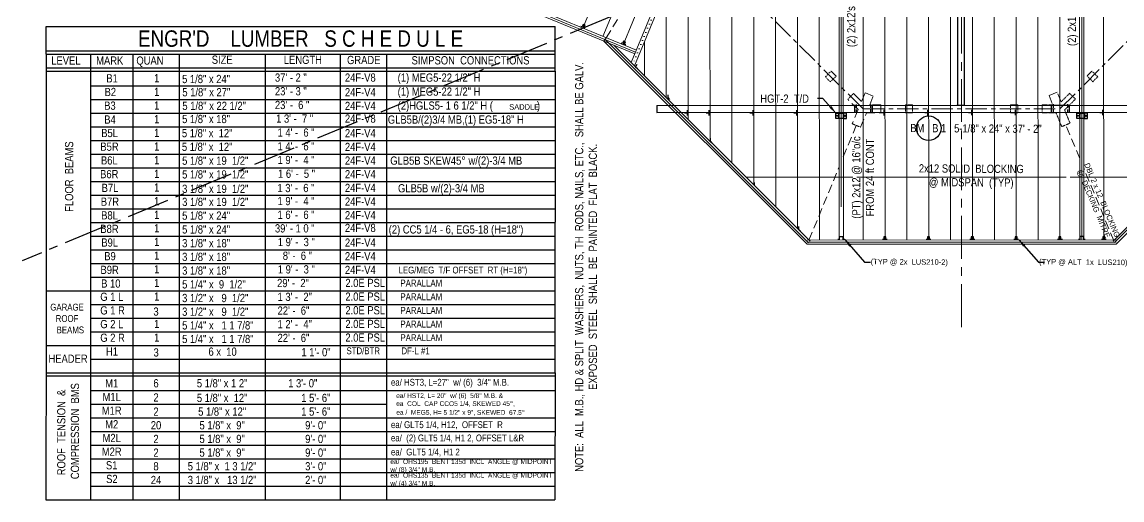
# Model space of a CAD drawing. Header units: inches. Extents: x 2775 to 35778, y 1675 to 10350.
# Drawn here: x 12681 to 13486, y 1935 to 2285 of the extents above; entities that cross this region are included whole.
import ezdxf

# ---------------------------------------------------------------- set-up
doc = ezdxf.new("R2010")
doc.units = ezdxf.units.IN
doc.header["$LTSCALE"] = 0.5
doc.header["$MEASUREMENT"] = 0
for name, pattern in [('CENTER', [2, 1.25, -0.25, 0.25, -0.25]), ('DOT2', [0.125, 0, -0.125]), ('HIDDEN', [0.375, 0.25, -0.125])]:
    doc.linetypes.add(name, pattern=pattern)
for name, color, linetype in [('BEAMS', 3, 'CONTINUOUS'), ('BM_SCHEDULE_TEXT', 7, 'CONTINUOUS'), ('COLUMN_CAPS', 7, 'CONTINUOUS'), ('FL FRAMING STEEL', 7, 'CONTINUOUS'), ('LAYOUT LINES', 1, 'CENTER'), ('LLTEXT', 7, 'CONTINUOUS')]:
    doc.layers.add(name, color=color, linetype=linetype)
for name, color, linetype, lineweight in [('FL JOISTS', 7, 'CONTINUOUS', 20), ('GRID', 1, 'CENTER', 20), ('WALLS', 4, 'HIDDEN', 9)]:
    doc.layers.add(name, color=color, linetype=linetype, lineweight=lineweight)
doc.styles.add('ARCHENT', font='technical.ttf', dxfattribs={"height": 6})
doc.styles.add('ARCHENTLTD', font='technical.ttf', dxfattribs={"height": 6})
doc.dimstyles.new('ARCHENT', dxfattribs={"dimtxt": 6, "dimasz": 6, "dimexe": 9, "dimexo": 3, "dimgap": 1, "dimtad": 0, "dimtoh": 1, "dimdec": 3, "dimzin": 0, "dimdsep": 46, "dimlunit": 4, "dimtxsty": 'ARCHENTLTD', "dimcen": 6, "dimaunit": 1, "dimadec": 0, "dimazin": 0, "dimtfac": 1, "dimtdec": 3, "dimtofl": 0, "dimtmove": 0, "dimatfit": 3, "dimfxl": 1, "dimfrac": 2, "dimtolj": 1, "dimtzin": 0, "dimarcsym": 0})

msp = doc.modelspace()

# ---------------------------------------------------------------- linework, layer by layer
at = {"layer": 'BEAMS', "ltscale": 75}
for p, q in [((13365.9906, 2223.7587), (13365.9454, 2501.2287)), ((13370.9906, 2223.7611), (13370.9454, 2501.2311)), ((13145.7272, 2223.6511), (13591.712, 2223.869)), ((13145.7272, 2223.6511), (13145.7272, 2218.6511)), ((13145.7272, 2218.6511), (13591.712, 2218.869))]:
    msp.add_line(p, q, dxfattribs=at)
at = {"layer": 'BEAMS', "linetype": 'Continuous', "ltscale": 75}
msp.add_line((13370.9906, 2223.7611), (13365.2545, 2223.7587), dxfattribs=at)
at = {"layer": 'BEAMS', "linetype": 'Continuous', "lineweight": 30, "ltscale": 75}
msp.add_circle((13344.6758, 2207.086), 9, dxfattribs=at)
at = {"layer": 'BM_SCHEDULE_TEXT', "linetype": 'Continuous', "ltscale": 0.5}
for p, q in [((12698.8449, 2281.5694), (13071.3387, 2281.5694)), ((12698.8449, 2263.5694), (12698.8449, 2281.5694)), ((13071.3387, 2248.8623), (13071.3387, 2281.5694)), ((12698.8449, 2263.5694), (13071.3387, 2263.5694)), ((12698.8449, 2261.1944), (12698.8449, 2263.5694)), ((12698.8449, 2261.1944), (12698.8449, 2058.1436)), ((12698.8449, 2261.1944), (13071.3387, 2261.1944)), ((12731.352, 2261.1096), (12731.352, 1935.0921)), ((12762.4025, 2261.1096), (12762.4025, 1935.0921)), ((12796.2299, 2261.1096), (12796.2299, 1935.0921)), ((12859.1739, 2261.1944), (12859.1739, 1935.0921)), ((12914.1933, 1935.0921), (12914.1933, 2261.1944)), ((12948.0683, 2261.1944), (12948.0683, 1935.0921)), ((12698.8449, 2248.8623), (12948.0683, 2248.8623)), ((12698.9597, 2251.1951), (13071.3387, 2251.1951)), ((12948.0683, 2248.8623), (13071.3387, 2248.8623)), ((13071.3387, 2248.8623), (13071.0873, 2027.7005)), ((12731.352, 2238.1436), (13071.3387, 2238.1436)), ((12731.352, 2228.1436), (13071.3387, 2228.1436)), ((12731.352, 2218.1436), (13071.3387, 2218.1436)), ((12731.352, 2208.1436), (13071.3387, 2208.1436)), ((12731.352, 2198.1436), (13071.3387, 2198.1436)), ((12731.352, 2188.1436), (13071.3387, 2188.1436)), ((12731.352, 2178.1436), (13071.3387, 2178.1436)), ((12731.352, 2168.1436), (13071.3387, 2168.1436)), ((12731.352, 2158.1436), (13071.3387, 2158.1436)), ((12731.352, 2148.1436), (13071.3387, 2148.1436)), ((12731.352, 2138.1436), (13071.3387, 2138.1436)), ((12731.352, 2128.1436), (13071.3387, 2128.1436)), ((12731.352, 2118.1436), (13071.3387, 2118.1436)), ((12731.352, 2108.1436), (13071.3387, 2108.1436)), ((12731.352, 2098.1436), (13071.3387, 2098.1436)), ((12698.8449, 2088.1436), (13071.3387, 2088.1436)), ((12731.352, 2078.1436), (13071.3387, 2078.1436)), ((12731.352, 2068.1436), (13071.3387, 2068.1436)), ((12731.352, 2058.1863), (13071.3387, 2058.1863)), ((12698.8345, 2048.1863), (13071.3387, 2048.1863)), ((12731.352, 2038.1863), (13071.3387, 2038.1863)), ((12698.7301, 2025.8108), (13071.3355, 2025.8108)), ((12698.8449, 2028.1436), (12948.0683, 2028.1436)), ((12948.0683, 2028.1436), (13071.3387, 2028.1436)), ((12731.2372, 2015.0921), (13071.2239, 2015.0921)), ((12731.2372, 2005.0921), (12948.0683, 2005.0921)), ((12731.2372, 1995.0921), (13071.2239, 1995.0921)), ((12731.2372, 1985.0921), (13071.2239, 1985.0921)), ((12731.2372, 1975.0921), (13071.2239, 1975.0921)), ((12731.2372, 1965.0921), (13071.2239, 1965.0921)), ((12731.2372, 1955.0921), (13071.2239, 1955.0921)), ((12731.2372, 1945.0921), (13071.2239, 1945.0921)), ((12698.7163, 1935.0921), (13071.2239, 1935.0921))]:
    msp.add_line(p, q, dxfattribs=at)
at = {"layer": 'BM_SCHEDULE_TEXT', "color": 7, "linetype": 'Continuous', "ltscale": 0.5}
for p, q in [((12698.8449, 2058.1436), (12698.7163, 1935.0921)), ((13071.3387, 2028.1436), (13071.2101, 1935.0921))]:
    msp.add_line(p, q, dxfattribs=at)
at = {"layer": 'COLUMN_CAPS', "color": 5, "linetype": 'Continuous', "ltscale": 0.25}
for p, q in [((13290.3929, 2224.1026), (13290.3929, 2218.3526)), ((13303.3929, 2224.1026), (13303.3929, 2218.3526)), ((13434.3929, 2224.1729), (13434.3929, 2218.4229)), ((13447.3929, 2224.1729), (13447.3929, 2218.4229))]:
    msp.add_line(p, q, dxfattribs=at)
at = {"layer": 'COLUMN_CAPS', "color": 5, "linetype": 'HIDDEN', "ltscale": 20}
for p, q in [((13291.6429, 2224.4776), (13291.6429, 2217.8377)), ((13302.1429, 2224.4776), (13302.1429, 2217.8377)), ((13435.6429, 2224.5479), (13435.6429, 2217.9081)), ((13446.1429, 2224.5479), (13446.1429, 2217.9081))]:
    msp.add_line(p, q, dxfattribs=at)
at = {"layer": 'COLUMN_CAPS', "color": 5, "linetype": 'Continuous', "ltscale": 0.5, "const_width": 0.0625, "elevation": -0.9842}
for points in [[(13296.8929, 2224.1026), (13290.3929, 2224.1026), (13290.3929, 2223.8526), (13296.8929, 2223.8526)], [(13296.8929, 2224.1026), (13303.3929, 2224.1026), (13303.3929, 2223.8526), (13296.8929, 2223.8526)], [(13440.8929, 2224.1729), (13434.3929, 2224.1729), (13434.3929, 2223.9229), (13440.8929, 2223.9229)], [(13440.8929, 2224.1729), (13447.3929, 2224.1729), (13447.3929, 2223.9229), (13440.8929, 2223.9229)], [(13296.8929, 2218.6026), (13290.3929, 2218.6026), (13290.3929, 2218.3526), (13296.8929, 2218.3526)], [(13296.8929, 2218.6026), (13303.3929, 2218.6026), (13303.3929, 2218.3526), (13296.8929, 2218.3526)], [(13440.8929, 2218.6729), (13434.3929, 2218.6729), (13434.3929, 2218.4229), (13440.8929, 2218.4229)], [(13440.8929, 2218.6729), (13447.3929, 2218.6729), (13447.3929, 2218.4229), (13440.8929, 2218.4229)]]:
    msp.add_lwpolyline(points, dxfattribs=at)
at = {"layer": 'FL FRAMING STEEL', "color": 7, "linetype": 'Continuous', "lineweight": 30, "ltscale": 0.5}
for p, q in [((13091.0975, 2281.2057), (13090.1736, 2281.5884)), ((13091.8629, 2283.0535), (13091.0975, 2281.2057)), ((13093.2487, 2282.4795), (13091.8629, 2283.0535)), ((13092.4833, 2280.6317), (13093.2487, 2282.4795)), ((13093.4072, 2280.249), (13092.4833, 2280.6317)), ((13121.4357, 2270.8287), (13120.6704, 2268.981)), ((13122.8216, 2270.2547), (13121.4357, 2270.8287)), ((13122.0562, 2268.407), (13122.8216, 2270.2547)), ((13120.6704, 2268.981), (13119.7465, 2269.3637)), ((13122.9801, 2268.0243), (13122.0562, 2268.407)), ((13279.1998, 2125.7088), (13278.1998, 2125.7088)), ((13279.1998, 2127.7088), (13279.1998, 2125.7088)), ((13282.1998, 2127.7088), (13279.1998, 2127.7088)), ((13282.1998, 2125.7088), (13282.1998, 2127.7088)), ((13283.1998, 2125.7115), (13282.1998, 2125.7088)), ((13311.7739, 2125.5838), (13310.7739, 2125.5838)), ((13311.7739, 2127.5838), (13311.7739, 2125.5838)), ((13313.2739, 2127.5838), (13311.7739, 2127.5838)), ((13313.2739, 2125.5838), (13313.2739, 2127.5838)), ((13314.2739, 2125.5838), (13313.2739, 2125.5838)), ((13343.7324, 2125.5838), (13342.7324, 2125.5838)), ((13343.7324, 2127.5838), (13343.7324, 2125.5838)), ((13345.2324, 2127.5838), (13343.7324, 2127.5838)), ((13345.2324, 2125.5838), (13345.2324, 2127.5838)), ((13346.2324, 2125.5838), (13345.2324, 2125.5838)), ((13375.8685, 2125.5838), (13374.8685, 2125.5838)), ((13375.8685, 2127.5838), (13375.8685, 2125.5838)), ((13377.3685, 2127.5838), (13375.8685, 2127.5838)), ((13377.3685, 2125.5838), (13377.3685, 2127.5838)), ((13378.3685, 2125.5838), (13377.3685, 2125.5838)), ((13407.9915, 2125.5916), (13406.9915, 2125.5916)), ((13407.9915, 2127.5916), (13407.9915, 2125.5916)), ((13409.4915, 2127.5916), (13407.9915, 2127.5916)), ((13409.4915, 2125.5916), (13409.4915, 2127.5916)), ((13410.4915, 2125.5916), (13409.4915, 2125.5916)), ((13439.9647, 2125.5917), (13438.9647, 2125.5917)), ((13441.4647, 2127.5917), (13439.9647, 2127.5917)), ((13439.9647, 2127.5917), (13439.9647, 2125.5917)), ((13441.4647, 2125.5917), (13441.4647, 2127.5917)), ((13442.4647, 2125.5917), (13441.4647, 2125.5917)), ((13455.2139, 2125.7396), (13454.2139, 2125.7396)), ((13455.2139, 2127.7396), (13455.2139, 2125.7396)), ((13458.2139, 2127.7396), (13455.2139, 2127.7396)), ((13458.2139, 2125.7396), (13458.2139, 2127.7396)), ((13459.2139, 2125.7423), (13458.2139, 2125.7396)), ((13472.0732, 2125.5838), (13471.0732, 2125.5838)), ((13472.0732, 2127.5838), (13472.0732, 2125.5838)), ((13473.5732, 2127.5838), (13472.0732, 2127.5838)), ((13473.5732, 2125.5838), (13473.5732, 2127.5838)), ((13474.5732, 2125.5838), (13473.5732, 2125.5838))]:
    msp.add_line(p, q, dxfattribs=at)
at = {"layer": 'FL FRAMING STEEL', "color": 7, "lineweight": 30, "ltscale": 50}
for p, q in [((13131.1019, 2253.8029), (13130.1666, 2252.0351)), ((13130.1456, 2252.056), (13131.5599, 2250.6418)), ((13153.7144, 2231.5131), (13153.7144, 2229.5131)), ((13153.7144, 2229.5131), (13155.1286, 2228.0989)), ((13165.8806, 2218.3195), (13167.8806, 2218.3215)), ((13167.8787, 2220.3215), (13167.8806, 2218.3215)), ((13167.8806, 2218.3215), (13167.8826, 2216.3215)), ((13181.8806, 2218.3273), (13183.8806, 2218.3293)), ((13183.8787, 2220.3293), (13183.8806, 2218.3293)), ((13183.8806, 2218.3293), (13183.8826, 2216.3293)), ((13213.8806, 2218.343), (13215.8806, 2218.3449)), ((13215.8787, 2220.3449), (13215.8806, 2218.3449)), ((13215.8806, 2218.3449), (13215.8826, 2216.3449)), ((13245.8806, 2218.3586), (13247.8806, 2218.3605)), ((13247.8787, 2220.3605), (13247.8806, 2218.3605)), ((13247.8806, 2218.3605), (13247.8826, 2216.3606)), ((13309.8732, 2218.4902), (13311.8732, 2218.4922)), ((13311.8712, 2220.4922), (13311.8732, 2218.4922)), ((13311.8732, 2218.4922), (13311.8751, 2216.4922)), ((13341.9084, 2218.4965), (13343.9084, 2218.4985)), ((13343.9064, 2220.4985), (13343.9084, 2218.4985)), ((13343.9084, 2218.4985), (13343.9104, 2216.4985)), ((13373.9084, 2218.5122), (13375.9084, 2218.5141)), ((13375.9064, 2220.5141), (13375.9084, 2218.5141)), ((13375.9084, 2218.5141), (13375.9104, 2216.5141)), ((13405.9084, 2218.5278), (13407.9084, 2218.5297)), ((13407.9064, 2220.5297), (13407.9084, 2218.5297)), ((13407.9084, 2218.5297), (13407.9103, 2216.5297)), ((13469.9084, 2218.5512), (13471.9084, 2218.5532)), ((13471.9064, 2220.5532), (13471.9084, 2218.5532)), ((13471.9084, 2218.5532), (13471.9103, 2216.5532)), ((13184.8363, 2199.8026), (13184.8363, 2197.8026)), ((13184.8363, 2197.8026), (13186.2505, 2196.3884)), ((13217.0654, 2167.4148), (13217.0654, 2165.4148)), ((13217.0654, 2165.4148), (13218.4796, 2164.0006)), ((13249.4612, 2135.2169), (13249.4612, 2133.2169)), ((13249.4612, 2133.2169), (13250.8754, 2131.8027))]:
    msp.add_line(p, q, dxfattribs=at)
at = {"layer": 'FL FRAMING STEEL', "color": 5, "linetype": 'Continuous', "ltscale": 0.5}
for p, q in [((13276.798, 2214.1632), (13276.798, 2218.1632)), ((13276.798, 2218.1632), (13278.923, 2218.1632)), ((13278.923, 2214.1632), (13276.798, 2214.1632)), ((13278.923, 2218.1632), (13282.423, 2218.1632)), ((13278.923, 2214.1632), (13278.923, 2218.1632)), ((13282.423, 2214.1632), (13278.923, 2214.1632)), ((13282.423, 2218.1632), (13282.423, 2214.1632)), ((13284.548, 2218.1632), (13282.423, 2218.1632)), ((13282.423, 2214.1632), (13284.548, 2214.1632)), ((13284.548, 2214.1632), (13284.548, 2218.1632)), ((13453.0161, 2214.1632), (13453.0161, 2218.1632)), ((13453.0161, 2218.1632), (13455.1411, 2218.1632)), ((13455.1411, 2214.1632), (13453.0161, 2214.1632)), ((13455.1411, 2218.1632), (13458.6411, 2218.1632)), ((13455.1411, 2214.1632), (13455.1411, 2218.1632)), ((13458.6411, 2214.1632), (13455.1411, 2214.1632)), ((13458.6411, 2218.1632), (13458.6411, 2214.1632)), ((13460.7661, 2218.1632), (13458.6411, 2218.1632)), ((13458.6411, 2214.1632), (13460.7661, 2214.1632)), ((13460.7661, 2214.1632), (13460.7661, 2218.1632))]:
    msp.add_line(p, q, dxfattribs=at)
at = {"layer": 'FL FRAMING STEEL', "color": 5, "linetype": 'HIDDEN', "ltscale": 0.125}
for p, q in [((13279.173, 2214.1632), (13279.173, 2218.1632)), ((13282.173, 2218.1632), (13282.173, 2214.1632)), ((13455.3911, 2214.1632), (13455.3911, 2218.1632)), ((13458.3911, 2218.1632), (13458.3911, 2214.1632))]:
    msp.add_line(p, q, dxfattribs=at)
at = {"layer": 'FL FRAMING STEEL', "color": 5, "linetype": 'Continuous', "ltscale": 0.5}
for centre in [(13277.798, 2216.1668), (13283.5486, 2216.1297), (13454.0161, 2216.1668), (13459.7666, 2216.1297)]:
    msp.add_circle(centre, 0.375, dxfattribs=at)
at = {"layer": 'FL JOISTS', "ltscale": 50}
for p, q in [((13190.5289, 2519.8102), (13091.5576, 2280.389)), ((13205.3153, 2513.6978), (13106.3441, 2274.2767)), ((13220.1017, 2507.5855), (13121.1305, 2268.1643)), ((13229.7517, 2503.6025), (13127.0412, 2255.0405)), ((13233.2399, 2503.0169), (13129.338, 2252.7459)), ((13200.5697, 2424.3233), (13200.6883, 2181.4653)), ((13216.5746, 2414.2764), (13216.6961, 2165.4731)), ((13232.5746, 2414.289), (13232.704, 2149.4809)), ((13248.5746, 2414.2968), (13248.7118, 2133.4888)), ((13264.5746, 2414.3047), (13264.7158, 2125.2092)), ((13279.0746, 2414.3257), (13279.2158, 2125.2163)), ((13280.5746, 2414.3125), (13280.704, 2149.5044)), ((13282.0746, 2414.328), (13282.2158, 2125.2177)), ((13296.5746, 2414.3203), (13296.7158, 2125.2248)), ((13312.5746, 2414.3281), (13312.7158, 2125.2326)), ((13328.5746, 2414.3359), (13328.7158, 2125.2405)), ((13344.5746, 2414.3438), (13344.7158, 2125.2483)), ((13360.5745, 2414.3516), (13360.7158, 2125.2561)), ((13376.5745, 2414.3594), (13376.7039, 2149.5513)), ((13392.5745, 2414.4151), (13392.7158, 2125.2717)), ((13408.5745, 2414.4277), (13408.7158, 2125.2795)), ((13424.5745, 2414.4404), (13424.7158, 2125.2874)), ((13440.5745, 2414.453), (13440.7158, 2125.2952)), ((13455.0745, 2414.4644), (13455.2158, 2125.3023)), ((13456.5745, 2414.4656), (13456.7158, 2125.303)), ((13458.0745, 2414.4668), (13458.2158, 2125.3037)), ((13472.5745, 2414.4782), (13472.7158, 2125.3108)), ((12804.8341, 2398.9201), (13130.8129, 2264.1679)), ((12802.5397, 2396.6223), (13129.6672, 2261.3953)), ((12805.6473, 2396.9608), (13130.24, 2262.7816)), ((13184.5885, 2385.829), (13184.6805, 2197.4575)), ((13168.6073, 2347.3347), (13168.6727, 2213.4497)), ((13376.6195, 2322.3853), (13376.7158, 2125.2639)), ((13152.6261, 2308.8404), (13152.6649, 2229.4418)), ((13107.0958, 2270.7258), (13108.7937, 2273.2702)), ((13255.7621, 2122.2048), (13107.0958, 2270.7258)), ((13256.8222, 2123.266), (13107.9448, 2271.998)), ((13136.6449, 2270.3461), (13136.6571, 2245.434)), ((13481.7763, 2122.3152), (13630.2236, 2270.9077)), ((13257.8823, 2124.3272), (13114.3367, 2267.7326)), ((13479.654, 2124.4355), (13622.9791, 2267.9008)), ((13480.7151, 2123.3754), (13626.6014, 2269.4042)), ((13276.966, 2245.201), (13273.3141, 2248.8493)), ((13460.505, 2245.3434), (13464.0671, 2248.909)), ((13210.9808, 2171.1829), (13289.2603, 2171.2212)), ((13292.0953, 2171.2226), (13445.1724, 2171.2974)), ((13448.1742, 2171.2988), (13526.5097, 2171.3371)), ((13255.7606, 2125.2048), (13481.7749, 2125.3152)), ((13255.7613, 2123.7048), (13481.7756, 2123.8152)), ((13255.7621, 2122.2048), (13481.7763, 2122.3152))]:
    msp.add_line(p, q, dxfattribs=at)
at = {"layer": 'FL JOISTS', "linetype": 'DOT2', "lineweight": 9, "ltscale": 50}
msp.add_line((13231.4458, 2503.6786), (13128.19, 2253.8928), dxfattribs=at)
at = {"layer": 'FL JOISTS', "color": 7, "linetype": 'HIDDEN', "lineweight": 9, "ltscale": 50}
for p, q in [((13108.7937, 2273.2702), (13191.819, 2410.5017)), ((13282.1861, 2186.1054), (13291.6938, 2209.0981)), ((13455.1866, 2184.9607), (13445.0185, 2209.4748)), ((13257.0032, 2125.2054), (13279.1896, 2178.859)), ((13480.1046, 2124.8866), (13458.1902, 2177.7196))]:
    msp.add_line(p, q, dxfattribs=at)
at = {"layer": 'GRID', "linetype": 'CENTER', "lineweight": 9, "ltscale": 50}
msp.add_line((13368.7468, 2061.6365), (13368.6073, 2917.9659), dxfattribs=at)
at = {"layer": 'GRID', "linetype": 'CENTER', "ltscale": 25}
for p, q in [((13296.689, 2221.1689), (13194.8159, 2322.9425)), ((13440.689, 2221.2393), (13542.5276, 2323.1774)), ((13296.689, 2221.1689), (13440.689, 2221.2393))]:
    msp.add_line(p, q, dxfattribs=at)
at = {"layer": 'LAYOUT LINES', "linetype": 'CENTER', "lineweight": -3, "ltscale": 50}
msp.add_line((14173.4302, 2728.7494), (12681.2547, 2110.0467), dxfattribs=at)
at = {"layer": 'WALLS', "lineweight": 9, "ltscale": 10}
for p, q in [((13269.0692, 2244.6089), (13273.3141, 2248.8493)), ((13468.3422, 2244.6381), (13464.0671, 2248.909)), ((13404.6093, 2218.2587), (13404.6124, 2224.2829))]:
    msp.add_line(p, q, dxfattribs=at)
at = {"layer": 'WALLS', "lineweight": 9, "ltscale": 50}
for p, q in [((13273.3141, 2248.8493), (13276.966, 2245.201)), ((13460.505, 2245.3434), (13464.0671, 2248.909)), ((13304.1202, 2230.5058), (13298.1024, 2232.993)), ((13438.6874, 2233.4073), (13432.6735, 2230.9108)), ((13432.713, 2230.8939), (13435.421, 2224.2926)), ((13441.6145, 2226.4344), (13438.7269, 2233.3904)), ((13409.7745, 2224.2854), (13404.6123, 2224.2829))]:
    msp.add_line(p, q, dxfattribs=at)
at = {"layer": 'WALLS', "lineweight": 9, "ltscale": 5}
for p, q in [((13272.7242, 2240.9575), (13269.0693, 2244.6089)), ((13272.7242, 2240.9575), (13276.966, 2245.201)), ((13464.7801, 2241.0725), (13460.505, 2245.3434)), ((13464.7497, 2241.1029), (13468.3121, 2244.6687)), ((13285.4583, 2228.2358), (13289.7001, 2232.4793)), ((13441.6145, 2226.4344), (13447.7833, 2232.6093)), ((13452.0584, 2228.3384), (13447.7833, 2232.6093)), ((13309.6852, 2218.2365), (13309.6841, 2224.2288)), ((13327.6786, 2224.2203), (13332.7045, 2224.2227)), ((13327.6854, 2218.2453), (13327.6842, 2224.2376)), ((13332.7057, 2218.2478), (13332.7045, 2224.24)), ((13409.7757, 2218.2854), (13409.7745, 2224.2854)), ((13427.7689, 2224.2889), (13435.421, 2224.2926)), ((13427.7757, 2218.2942), (13427.7745, 2224.2942)), ((13444.1274, 2220.381), (13452.028, 2228.3687)), ((13327.6855, 2218.24), (13332.7057, 2218.241)), ((13427.7718, 2218.2889), (13437.8818, 2218.2938))]:
    msp.add_line(p, q, dxfattribs=at)
at = {"layer": 'WALLS', "linetype": 'HIDDEN', "lineweight": 9, "ltscale": 50}
for p, q in [((13293.4123, 2228.7706), (13289.7003, 2232.4791)), ((13298.1025, 2232.9929), (13295.4752, 2226.7108)), ((13301.5252, 2224.2272), (13304.1202, 2230.5058)), ((13292.9732, 2220.7282), (13285.4583, 2228.2358)), ((13295.4752, 2226.7108), (13293.4123, 2228.7706)), ((13309.6841, 2224.2288), (13301.5258, 2224.2288)), ((13292.9735, 2220.7289), (13288.6375, 2210.3613)), ((13294.7501, 2207.8349), (13299.0448, 2218.226)), ((13299.0448, 2218.226), (13309.6816, 2218.2312))]:
    msp.add_line(p, q, dxfattribs=at)
at = {"layer": 'WALLS', "color": 7, "linetype": 'Continuous', "lineweight": 9, "ltscale": 5}
msp.add_line((13409.7757, 2218.28), (13404.6093, 2218.2776), dxfattribs=at)
at = {"layer": 'WALLS', "lineweight": 9, "ltscale": 1.5}
for p, q in [((13437.8818, 2218.2938), (13442.0116, 2208.2266)), ((13448.1203, 2210.7624), (13444.1274, 2220.381)), ((13288.6375, 2210.3613), (13294.7501, 2207.8349)), ((13448.0255, 2210.7231), (13442.0116, 2208.2266))]:
    msp.add_line(p, q, dxfattribs=at)

# ---------------------------------------------------------------- texts
at = {"layer": 'BEAMS', "linetype": 'Continuous', "lineweight": 9, "insert": (13379.1767, 2196.8688), "char_height": 6, "attachment_point": 5, "rotation": 359.6375, "style": 'ARCHENTLTD'}
msp.add_mtext('BM   B 1   5-1/8" x 24" x 37\' - 2" \\P\\P  ', dxfattribs=at)
at = {"layer": 'BEAMS', "color": 7, "linetype": 'Continuous', "lineweight": 9, "insert": (13375.7589, 2161.5757), "char_height": 6, "attachment_point": 5, "rotation": 359.6375, "style": 'ARCHENTLTD'}
msp.add_mtext('2x12 SOLID  BLOCKING\\P@ MIDSPAN  (TYP)\\P\\P  ', dxfattribs=at)
at = {"layer": 'BM_SCHEDULE_TEXT', "linetype": 'Continuous', "lineweight": 9, "style": 'ARCHENT'}
for s, height, p in [('B1', 6, (12742.9698, 2240.5898)), ('  37\' - 2 "', 6, (12862.5017, 2241.1401)), ('24F-V8', 6, (12917.5211, 2241.1401)), ('(1) MEG5-22 1/2" H', 6, (12956.1406, 2241.1115)), ('B2', 6, (12741.6642, 2230.5898)), ('  23\' - 3 "', 6, (12862.5017, 2231.1401)), ('24F-V4', 6, (12917.5211, 2230.4214)), ('(1) MEG5-22 1/2" H', 6, (12956.1406, 2230.8677)), ('B3', 6, (12741.372, 2220.5898)), ('  23\' -  6 "', 6, (12862.5017, 2221.0855)), ('24F-V4', 6, (12917.5211, 2220.4214)), ('(2)HGLS5- 1 6 1/2" H (', 6, (12956.1406, 2220.6238)), ('SADDLE', 4.0002, (13037.7398, 2220.6238)), (')', 6, (13058.0351, 2220.6238)), ('B4', 6, (12741.4319, 2210.4284)), ('   1 3\' -  7 "', 6, (12861.4653, 2211.1192)), ('24F-V8', 6, (12917.5211, 2211.1401)), ('GLB5B/(2)3/4 MB,(1) EG5-18" H', 6, (12948.9654, 2210.3928)), ('B5L', 6, (12739.2171, 2200.5898)), ('1', 6, (12777.9235, 2200.7452)), ('5 1/8" x  12"', 6, (12798.2526, 2200.4691)), ('   1 4\' -  6 "', 6, (12862.5017, 2200.9215)), ('24F-V4', 6, (12917.5211, 2200.4214)), ('B5R', 6, (12738.5969, 2190.5898)), ('1', 6, (12777.9235, 2190.7452)), ('5 1/8" x  12"', 6, (12798.2526, 2190.4691)), ('   1 4\' -  6 "', 6, (12862.5017, 2190.8668)), ('24F-V4', 6, (12917.5211, 2190.4214)), ('B6L', 6, (12739.0279, 2180.5351)), ('1', 6, (12777.9235, 2180.7452)), (' 5 1/8" x 19  1/2"', 6, (12796.5035, 2180.3598)), ('   1 9\' -  4 "', 6, (12862.5017, 2180.8668)), ('24F-V4', 6, (12917.5211, 2180.4214)), ('GLB5B SKEW45° w/(2)-3/4 MB', 6, (12950.7175, 2180.3799)), ('B6R', 6, (12738.4077, 2170.4805)), ('1', 6, (12777.9235, 2170.7452)), (' 5 1/8" x 19  1/2"', 6, (12796.5035, 2170.3051)), ('    1 6\' -  5 "', 6, (12860.9471, 2170.7953)), ('24F-V4', 6, (12917.5211, 2170.4214)), ('B7L', 6, (12739.5283, 2160.409)), ('1', 6, (12777.9235, 2160.7452)), (' 3 1/8" x 19  1/2"', 6, (12796.5035, 2159.7712)), ('    1 3\' -  6 "', 6, (12860.4976, 2160.3374)), ('24F-V4', 6, (12917.5211, 2160.4214)), ('GLB5B w/(2)-3/4 MB', 6, (12956.3803, 2160.1361)), ('B7R', 6, (12738.9081, 2150.3375)), ('1', 6, (12777.9235, 2150.7452)), (' 3 1/8" x 19  1/2"', 6, (12796.5035, 2150.1958)), ('   1 9\' -  4 "', 6, (12862.5017, 2150.7953)), ('24F-V4', 6, (12917.5211, 2150.4214)), ('B8L', 6, (12739.1709, 2140.3333)), ('1', 6, (12777.9235, 2140.7452)), (' 5 1/8" x 24"', 6, (12796.5035, 2140.1411)), ('   1 6\' -  6 "', 6, (12862.5017, 2140.7407)), ('24F-V4', 6, (12917.5211, 2140.4214)), ('B8R', 6, (12738.5622, 2130.4627)), ('1', 6, (12777.935, 2130.883)), (' 5 1/8" x 24"', 6, (12796.5035, 2130.0318)), ('  39\' - 1 0 "', 6, (12862.5132, 2130.8238)), ('24F-V8', 6, (12917.5211, 2131.1401)), ('(2) CC5 1/4 - 6, EG5-18 (H=18")', 6, (12949.5899, 2130.03)), ('B9L', 6, (12739.3148, 2120.4627)), ('1', 6, (12777.935, 2120.883)), (' 3 1/8" x 18"', 6, (12796.5035, 2119.9771)), ('  1 9\' -  3 "', 6, (12864.5922, 2120.8238)), ('24F-V4', 6, (12917.5211, 2120.4214)), ('1', 6, (12777.935, 2110.883)), ('     8\' -  6 "', 6, (12862.5132, 2110.7692)), ('B9', 6, (12741.4298, 2110.4627)), (' 3 1/8" x 18"', 6, (12796.5035, 2109.9771)), ('24F-V4', 6, (12917.5211, 2110.4214)), ('B9R', 6, (12738.6947, 2100.4627)), ('1', 6, (12777.935, 2100.883)), (' 3 1/8" x 18"', 6, (12796.5035, 2099.9225)), ('  1 9\' -  3 "', 6, (12864.5922, 2100.8238)), ('24F-V4', 6, (12917.5211, 2100.4214)), ('LEG/MEG  T/F OFFSET  RT (H=18")', 5, (12956.7589, 2100.8322)), ('B 10', 6, (12739.1706, 2090.4627)), ('1', 6, (12777.935, 2090.883)), (' 5 1/4" x  9  1/2"', 6, (12796.5035, 2089.8678)), ('29\' -  2"', 6, (12867.9352, 2090.8238)), ('G 1 L', 6, (12738.5531, 2080.7572)), ('1', 6, (12777.935, 2080.9258)), (' 3 1/2" x   9  1/2"', 6, (12796.5035, 2079.8678)), ('   1 3\' -  2"', 6, (12862.5132, 2080.7145)), ('G 1 R', 6, (12738.5531, 2070.8)), ('   22\' -  6"', 6, (12862.5132, 2070.6598)), (' 3 1/2" x   9  1/2"', 6, (12796.5035, 2069.8678)), ('G 2 L', 6, (12738.5531, 2060.7572)), ('1', 6, (12777.935, 2060.883)), (' 5 1/4" x   1 1 7/8"', 6, (12796.5035, 2059.8678)), ('   1 2\' -  4"', 6, (12862.5132, 2060.7145)), ('G 2 R', 6, (12738.5531, 2050.8)), ('1', 6, (12777.935, 2050.883)), (' 5 1/4" x   1 1 7/8"', 6, (12796.5035, 2049.9106)), ('   22\' -  6"', 6, (12862.5132, 2050.6598))]:
    msp.add_text(s, height=height, dxfattribs=at).set_placement(p)
at = {"layer": 'BM_SCHEDULE_TEXT', "style": 'ARCHENT'}
for p in [(12777.9235, 2240.7452), (12777.9235, 2230.7452), (12777.9235, 2220.7452), (12777.9235, 2210.7452)]:
    msp.add_text('1', height=6, dxfattribs=at).set_placement(p)
at = {"layer": 'BM_SCHEDULE_TEXT', "linetype": 'Continuous', "ltscale": 0.5, "style": 'ARCHENT'}
for s, insert, char_height, width, attachment_point in [("ENGR'D    LUMBER   S C H E D U L E", (12885.0918, 2272.5694), 12, 372.5, 5), ('  LEVEL      MARK     QUAN               ', (12698.8449, 2259.5783), 6, 787, 1), ('SIZE', (12827.7318, 2257.1776), 6, 62.5, 5), ('LENGTH', (12886.769, 2257.0962), 6, 55, 5), ('GRADE', (12931.3051, 2256.9457), 6, 62.5, 5), ('SIMPSON  CONNECTIONS', (13009.4408, 2256.7076), 6, 123.125, 5), (' 5 1/8" x 24"', (12796.4788, 2243.0483), 6, 96.5, 4), (' 5 1/8" x 27"\\P 5 1/8" x 22 1/2"                ', (12796.678, 2236.4278), 6, 62.25, 1), (' 5 1/8" x 18"', (12796.4788, 2213.7874), 6, 96.5, 4), ('GARAGE\\PROOF\\P   BEAMS', (12714.2285, 2067.8021), 5, 191, 5)]:
    msp.add_mtext(s, dxfattribs=dict(at, insert=insert, char_height=char_height, width=width, attachment_point=attachment_point))
at = {"layer": 'BM_SCHEDULE_TEXT', "color": 7, "linetype": 'Continuous', "ltscale": 0.5, "char_height": 6, "attachment_point": 5, "rotation": 90, "style": 'ARCHENT'}
for s, insert, width in [('NOTE:  ALL  M.B., HD & SPLIT  WASHERS,  NUTS, TH  RODS, NAILS, ETC.,  SHALL BE GALV.\\PEXPOSED  STEEL  SHALL  BE  PAINTED  FLAT  BLACK.   ', (13093.9767, 2105.6035), 340.25), ('ROOF  TENSION  &  COMPRESSION  BMS', (12715.0411, 1985.4514), 80.75)]:
    msp.add_mtext(s, dxfattribs=dict(at, insert=insert, width=width))
at = {"layer": 'BM_SCHEDULE_TEXT', "linetype": 'Continuous', "ltscale": 0.5, "insert": (12715.7558, 2171.6629), "char_height": 6, "width": 191, "attachment_point": 5, "rotation": 90, "style": 'ARCHENT'}
msp.add_mtext('FLOOR  BEAMS', dxfattribs=at)
at = {"layer": 'BM_SCHEDULE_TEXT', "color": 7, "linetype": 'Continuous', "ltscale": 0.5, "char_height": 4, "attachment_point": 5, "style": 'ARCHENT'}
for insert in [(12930.6667, 2093.8565), (12930.6667, 2083.8568), (12930.6667, 2073.8568), (12930.6667, 2063.8568), (12930.6667, 2053.8996)]:
    msp.add_mtext(' {\\H1.5x; 2.0E PSL} ', dxfattribs=dict(at, insert=insert))
at = {"layer": 'BM_SCHEDULE_TEXT', "color": 7, "linetype": 'Continuous', "ltscale": 0.5, "style": 'ARCHENT'}
for s, insert, char_height, width, attachment_point in [('PARALLAM', (12973.4228, 2093.7751), 5, 63, 5), ('PARALLAM', (12973.4228, 2083.7751), 5, 63, 5), ('3', (12779.3278, 2072.922), 6, 34, 5), ('PARALLAM', (12973.4228, 2073.7751), 5, 63, 5), ('PARALLAM', (12973.4228, 2063.7751), 5, 63, 5), ('PARALLAM', (12973.4228, 2053.8179), 5, 63, 5), ('H1', (12747.1068, 2043.7213), 6, 31, 5), ('3', (12779.431, 2043.0026), 6, 34, 5), ('6 x  10', (12828.0258, 2043.5777), 6, 63, 5), ('          1 1\'- 0"', (12886.8099, 2043.1832), 6, 55, 5), ('STD/BTR', (12930.9208, 2044.2085), 5, 63, 5), ('  DF-L #1', (12967.623, 2044.2085), 5, 63, 5), ('HEADER', (12714.9547, 2038.4782), 6, 32.625, 5), ('M1', (12746.8773, 2020.4514), 6, 31, 5), ('6', (12779.3162, 2020.4514), 6, 34, 5), ('5 1/8" x 1 2"', (12827.7019, 2020.4514), 6, 63, 5), ('1 3\'- 0"', (12886.6836, 2020.4514), 6, 55, 5), ('  ea/ HST3, L=27"  w/ (6)  3/4" M.B.', (12948.0683, 2020.4514), 5, 123.25, 4), ('M1L', (12746.8773, 2010.4514), 6, 31, 5), ('2', (12779.3162, 2010.0921), 6, 34, 5), ('5 1/8" x  12"', (12827.7019, 2009.7327), 6, 63, 5), ('          1 5\'- 6"', (12886.6836, 2009.7327), 6, 55, 5), ('   ea/ HST2, L= 20"  w/ (6)  5/8" M.B. &\\P   ea  COL  CAP CCO5 1/4, SKEWED 45°,', (12951.0484, 2008.2047), 3.5, 123.25, 4), ('M1R', (12746.8773, 2000.4514), 6, 31, 5), ('2', (12779.3162, 1999.7327), 6, 34, 5), ('5 1/8" x 12"', (12827.7019, 1999.7327), 6, 63, 5), ('          1 5\'- 6"', (12886.6836, 1999.7327), 6, 55, 5), ('  ea /  MEG5, H= 5 1/2" x 9", SKEWED  67.5°', (12952.4556, 1998.8374), 3.5, 123.25, 4), ('M2', (12746.8773, 1990.4514), 6, 31, 5), ('20', (12779.3162, 1989.7327), 6, 34, 5), ('5 1/8" x  9"', (12827.7019, 1989.7327), 6, 63, 5), ('          9\'- 0"', (12886.6836, 1989.7327), 6, 55, 5), ('  ea/ GLT5 1/4, H12,  OFFSET  R', (12948.0683, 1989.7327), 5, 123.125, 4), ('M2L', (12746.8773, 1980.4514), 6, 31, 5), ('2', (12779.3162, 1979.7327), 6, 34, 5), ('5 1/8" x  9"', (12827.7019, 1979.7327), 6, 63, 5), ('          9\'- 0"', (12886.6836, 1979.7327), 6, 55, 5), ('  ea/  (2) GLT5 1/4, H1 2, OFFSET L&R', (12948.0683, 1979.7327), 5, 123.125, 4), ('M2R', (12746.8773, 1970.4514), 6, 31, 5), ('2', (12779.3162, 1969.7327), 6, 33.875, 5), ('5 1/8" x  9"', (12827.7019, 1969.7327), 6, 63, 5), ('          9\'- 0"', (12886.6836, 1969.7327), 6, 55, 5), ('  ea/  GLT5 1/4, H1 2', (12948.0683, 1969.7327), 5, 123.125, 4), ('  ea/  OHS195  BENT 135d  INCL  ANGLE @ MIDPOINT\\P  w/ (8) 3/4" M.B.', (12948.0683, 1959.7327), 3.5, 123.125, 4), ('S1', (12746.8773, 1960.4514), 6, 31, 5), ('8', (12779.3162, 1959.7327), 6, 33.875, 5), ('5 1/8" x  1 3 1/2"', (12827.7019, 1959.7327), 6, 63, 5), ('          3\'- 0"', (12886.6836, 1959.7327), 6, 55, 5), ('S2', (12746.992, 1950.4514), 6, 31, 5), ('24', (12779.3162, 1949.7327), 6, 34, 5), ('3 1/8" x   13 1/2"', (12827.7019, 1949.7327), 6, 63, 5), ('          2\'- 0"', (12886.6836, 1949.7327), 6, 55, 5), ('  ea/  OHS135  BENT 135d  INCL  ANGLE @ MIDPOINT\\P  w/ (4) 3/4" M.B.', (12948.0683, 1949.7327), 3.5, 123.125, 4)]:
    msp.add_mtext(s, dxfattribs=dict(at, insert=insert, char_height=char_height, width=width, attachment_point=attachment_point))
at = {"layer": 'FL FRAMING STEEL', "color": 5, "linetype": 'Continuous', "ltscale": 0.5, "insert": (13239.2554, 2228.6777), "char_height": 6, "width": 54.75, "attachment_point": 5, "style": 'ARCHENT'}
msp.add_mtext('HGT-2  T/D', dxfattribs=at)
at = {"layer": 'FL FRAMING STEEL', "color": 7, "ltscale": 1.5, "char_height": 4, "attachment_point": 5, "style": 'ARCHENTLTD'}
for s, insert, rotation in [('DBL 2 x 12  BLOCKING  \\P@  DECKING  MITRE', (13468.1476, 2153.0327), 292.8577778), ('(TYP @ 2x  LUS210-2) ', (13330.4753, 2108.6958), 359.4894444), ('(TYP @ ALT  1x  LUS210) ', (13457.767, 2108.5759), 359.4894444)]:
    msp.add_mtext(s, dxfattribs=dict(at, insert=insert, rotation=rotation))
at = {"layer": 'LLTEXT', "linetype": 'Continuous', "lineweight": 9, "char_height": 6, "attachment_point": 3, "rotation": 90.32, "style": 'ARCHENTLTD'}
for insert in [(13284.8506, 2296.3724), (13446.2995, 2297.1713)]:
    msp.add_mtext("(2) 2x12's\\P\\P  ", dxfattribs=dict(at, insert=insert))
at = {"layer": 'LLTEXT', "color": 7, "linetype": 'Continuous', "lineweight": 9, "insert": (13306.7298, 2171.0072), "char_height": 6, "attachment_point": 5, "rotation": 90, "style": 'ARCHENTLTD'}
msp.add_mtext('(PT) 2x12 @ 16"o/c \\PFROM 24 ft CONT\\P\\P  ', dxfattribs=at)

# ---------------------------------------------------------------- leaders
at = {"layer": 'FL FRAMING STEEL', "color": 5, "ltscale": 50}
msp.add_leader([(13276.798, 2218.1632), (13267.1502, 2228.9128), (13263.2164, 2228.9128)], dimstyle='ARCHENT', override={"dimgap": 1, "dimtad": 0}, dxfattribs=at)
at = {"layer": 'FL FRAMING STEEL', "color": 7, "lineweight": 30, "ltscale": 50}
for points in [[(13283.2749, 2125.6492), (13297.6528, 2109.1166), (13302.1289, 2109.1166)], [(13410.5666, 2125.5293), (13424.9445, 2108.9967), (13429.4206, 2108.9967)]]:
    msp.add_leader(points, dimstyle='ARCHENT', override={"dimgap": 1, "dimtad": 0}, dxfattribs=at)

doc.saveas('drawing.dxf')
